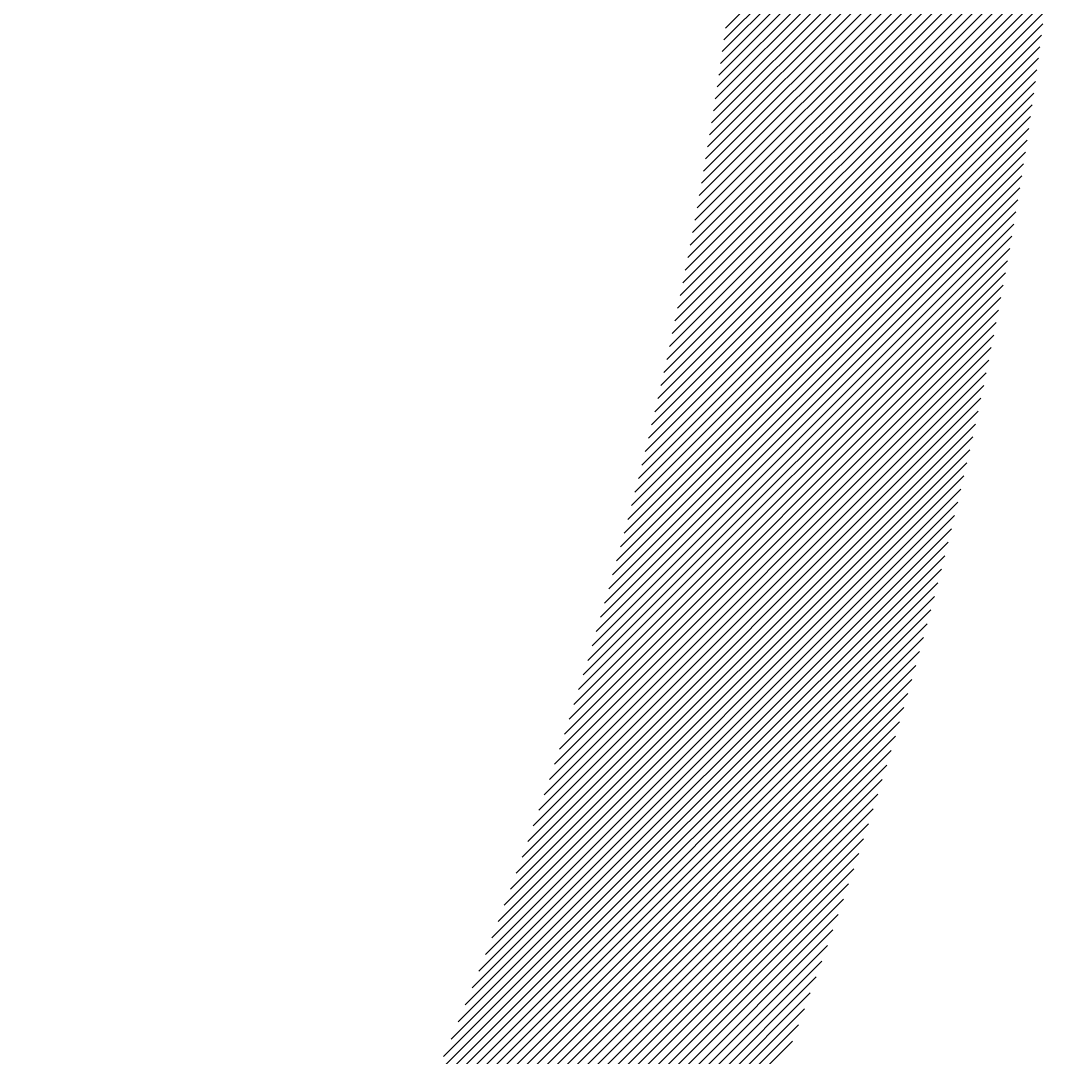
# Model space of a CAD drawing. Header units: inches. Extents: x 985 to 11353, y 526 to 2181.
# Drawn here: x 7782.275 to 7785.031, y 1164.963 to 1167.685 of the extents above; entities that cross this region are included whole.
import ezdxf

# ---------------------------------------------------------------- set-up
doc = ezdxf.new("R2010")
doc.units = ezdxf.units.IN
doc.header["$MEASUREMENT"] = 0
doc.layers.add('CABLE ROUTE FOR TOTAL PLANE-EMBED 2_DWG$0$SILICAGEL BORDER', color=7, linetype='Continuous')
doc.layers.add('ONDOCS', color=7, linetype='Continuous', lineweight=0)

# ---------------------------------------------------------------- blocks, each defined once
blk = doc.blocks.new('240A1')
at = {"layer": 'ONDOCS', "color": 7, "linetype": 'Continuous', "lineweight": -3, "ltscale": 100}
for p, q in [((1046107.8372, 286299.7878), (1046108.3201, 286300.2707)), ((1046107.8349, 286299.7714), (1046108.3195, 286300.2559)), ((1046107.8327, 286299.755), (1046108.3188, 286300.2411)), ((1046107.8303, 286299.7385), (1046108.3181, 286300.2263)), ((1046107.8279, 286299.722), (1046108.3174, 286300.2114)), ((1046107.8255, 286299.7054), (1046108.3166, 286300.1965)), ((1046107.823, 286299.6887), (1046108.3158, 286300.1816)), ((1046107.8204, 286299.672), (1046108.315, 286300.1666)), ((1046107.8178, 286299.6552), (1046108.3141, 286300.1516)), ((1046107.8151, 286299.6384), (1046108.3132, 286300.1365)), ((1046107.8123, 286299.6215), (1046108.3122, 286300.1214)), ((1046107.8095, 286299.6045), (1046108.3112, 286300.1063)), ((1046107.8066, 286299.5875), (1046108.3102, 286300.0911)), ((1046107.8036, 286299.5704), (1046108.3091, 286300.0758)), ((1046107.8006, 286299.5532), (1046108.308, 286300.0606)), ((1046107.7975, 286299.536), (1046108.3068, 286300.0452)), ((1046107.7944, 286299.5187), (1046108.3056, 286300.0299)), ((1046107.7911, 286299.5013), (1046108.3043, 286300.0145)), ((1046107.7878, 286299.4839), (1046108.303, 286299.999)), ((1046107.7845, 286299.4664), (1046108.3017, 286299.9836)), ((1046107.781, 286299.4488), (1046108.3003, 286299.968)), ((1046107.7775, 286299.4311), (1046108.2988, 286299.9525)), ((1046107.7739, 286299.4134), (1046108.2974, 286299.9368)), ((1046107.7703, 286299.3956), (1046108.2958, 286299.9212)), ((1046107.7665, 286299.3777), (1046108.2943, 286299.9055)), ((1046107.7627, 286299.3598), (1046108.2926, 286299.8897)), ((1046107.7588, 286299.3417), (1046108.291, 286299.8739)), ((1046107.7549, 286299.3236), (1046108.2893, 286299.858)), ((1046107.7508, 286299.3054), (1046108.2875, 286299.8421)), ((1046107.7467, 286299.2871), (1046108.2857, 286299.8262)), ((1046107.7424, 286299.2688), (1046108.2839, 286299.8102)), ((1046107.7381, 286299.2503), (1046108.282, 286299.7941)), ((1046107.7337, 286299.2318), (1046108.28, 286299.7781)), ((1046107.7293, 286299.2132), (1046108.278, 286299.7619)), ((1046107.7247, 286299.1944), (1046108.2759, 286299.7457)), ((1046107.72, 286299.1756), (1046108.2738, 286299.7295)), ((1046107.7153, 286299.1567), (1046108.2717, 286299.7132)), ((1046107.7104, 286299.1377), (1046108.2695, 286299.6968)), ((1046107.7055, 286299.1187), (1046108.2672, 286299.6804)), ((1046107.7004, 286299.0995), (1046108.2649, 286299.6639)), ((1046107.6953, 286299.0802), (1046108.2625, 286299.6474)), ((1046107.69, 286299.0608), (1046108.2601, 286299.6309)), ((1046107.6847, 286299.0413), (1046108.2576, 286299.6142)), ((1046107.6792, 286299.0217), (1046108.2551, 286299.5976)), ((1046107.6737, 286299.002), (1046108.2525, 286299.5808)), ((1046107.668, 286298.9822), (1046108.2498, 286299.564)), ((1046107.6622, 286298.9623), (1046108.2471, 286299.5472)), ((1046107.6563, 286298.9422), (1046108.2444, 286299.5303)), ((1046107.6503, 286298.9221), (1046108.2415, 286299.5133)), ((1046107.6442, 286298.9018), (1046108.2386, 286299.4963)), ((1046107.6379, 286298.8814), (1046108.2357, 286299.4792)), ((1046107.6315, 286298.8609), (1046108.2327, 286299.462)), ((1046107.625, 286298.8402), (1046108.2296, 286299.4448)), ((1046107.6184, 286298.8195), (1046108.2265, 286299.4276)), ((1046107.6116, 286298.7985), (1046108.2233, 286299.4102)), ((1046107.6047, 286298.7775), (1046108.22, 286299.3928)), ((1046107.5977, 286298.7563), (1046108.2167, 286299.3753)), ((1046107.5905, 286298.735), (1046108.2133, 286299.3578)), ((1046107.5832, 286298.7135), (1046108.2098, 286299.3402)), ((1046107.5757, 286298.6919), (1046108.2063, 286299.3225)), ((1046107.568, 286298.6701), (1046108.2027, 286299.3048)), ((1046107.5603, 286298.6482), (1046108.1991, 286299.287)), ((1046107.5523, 286298.6261), (1046108.1953, 286299.2691)), ((1046107.5442, 286298.6038), (1046108.1915, 286299.2512)), ((1046107.5359, 286298.5814), (1046108.1876, 286299.2331)), ((1046107.5274, 286298.5588), (1046108.1837, 286299.215)), ((1046107.5188, 286298.536), (1046108.1796, 286299.1969)), ((1046107.51, 286298.513), (1046108.1755, 286299.1786)), ((1046107.5009, 286298.4899), (1046108.1713, 286299.1603)), ((1046107.4917, 286298.4665), (1046108.1671, 286299.1419)), ((1046107.4823, 286298.4429), (1046108.1627, 286299.1234)), ((1046107.4727, 286298.4192), (1046108.1583, 286299.1048)), ((1046107.4628, 286298.3952), (1046108.1538, 286299.0862)), ((1046107.4527, 286298.371), (1046108.1492, 286299.0674)), ((1046107.4424, 286298.3465), (1046108.1445, 286299.0486)), ((1046107.4319, 286298.3218), (1046108.1398, 286299.0297)), ((1046107.4211, 286298.2969), (1046108.1349, 286299.0107)), ((1046107.41, 286298.2717), (1046108.13, 286298.9916)), ((1046107.3987, 286298.2462), (1046108.125, 286298.9725)), ((1046107.3871, 286298.2205), (1046108.1198, 286298.9532)), ((1046107.3752, 286298.1945), (1046108.1146, 286298.9339)), ((1046107.363, 286298.1681), (1046108.1093, 286298.9144)), ((1046107.3505, 286298.1415), (1046108.1039, 286298.8949)), ((1046107.3377, 286298.1145), (1046108.0984, 286298.8752)), ((1046107.3245, 286298.0872), (1046108.0928, 286298.8555)), ((1046107.311, 286298.0595), (1046108.0871, 286298.8356)), ((1046107.297, 286298.0314), (1046108.0813, 286298.8157)), ((1046107.2827, 286298.0029), (1046108.0754, 286298.7956)), ((1046107.268, 286297.9741), (1046108.0693, 286298.7754)), ((1046107.2528, 286297.9447), (1046108.0632, 286298.7552)), ((1046107.2371, 286297.9149), (1046108.057, 286298.7348)), ((1046107.221, 286297.8846), (1046108.0506, 286298.7143)), ((1046107.2043, 286297.8538), (1046108.0441, 286298.6936)), ((1046107.1871, 286297.8224), (1046108.0375, 286298.6729)), ((1046107.1692, 286297.7904), (1046108.0308, 286298.652)), ((1046107.1507, 286297.7578), (1046108.024, 286298.6311)), ((1046107.1315, 286297.7245), (1046108.017, 286298.6099)), ((1046107.1116, 286297.6904), (1046108.0099, 286298.5887)), ((1046107.0909, 286297.6556), (1046108.0026, 286298.5673)), ((1046107.0693, 286297.6198), (1046107.9953, 286298.5458)), ((1046107.0467, 286297.5831), (1046107.9878, 286298.5241)), ((1046107.023, 286297.5453), (1046107.9801, 286298.5024)), ((1046106.9982, 286297.5063), (1046107.9723, 286298.4804)), ((1046106.9721, 286297.466), (1046107.9644, 286298.4583)), ((1046106.9444, 286297.4242), (1046107.9562, 286298.4361)), ((1046106.9151, 286297.3807), (1046107.948, 286298.4137)), ((1046106.8837, 286297.3353), (1046107.9396, 286298.3911)), ((1046106.8501, 286297.2875), (1046107.931, 286298.3684))]:
    blk.add_line(p, q, dxfattribs=at)

msp = doc.modelspace()

# ---------------------------------------------------------------- block references
at = {"layer": 'CABLE ROUTE FOR TOTAL PLANE-EMBED 2_DWG$0$SILICAGEL BORDER', "color": 7, "xscale": 1.875, "yscale": 1.875, "zscale": 1.875}
msp.add_blockref('240A1', (-1953668.0693, -535644.4358), dxfattribs=at)

doc.saveas('drawing.dxf')
